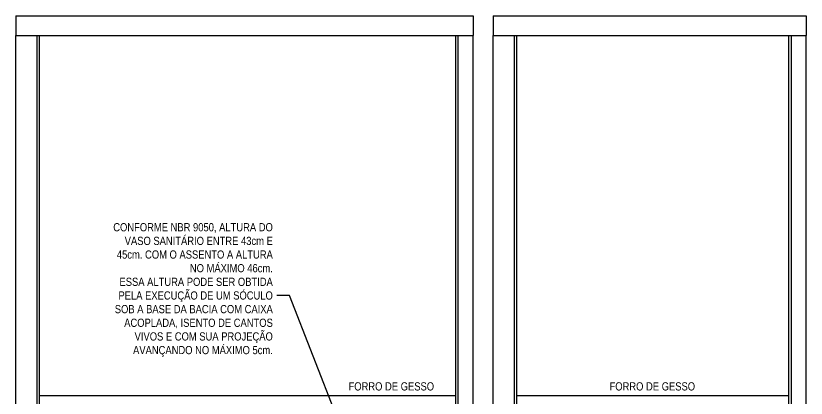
# Model space of a CAD drawing. Header units: metres. Extents: x 3 to 168, y -142 to 28.
# Drawn here: x 83.389 to 88.211, y -100.104 to -97.769 of the extents above; entities that cross this region are included whole.
import ezdxf
from ezdxf import colors
from ezdxf.entities.mleader import LeaderData, LeaderLine
from ezdxf.math import Vec2, Vec3

# ---------------------------------------------------------------- set-up
doc = ezdxf.new("R2010")
doc.units = ezdxf.units.M
for name, color, linetype in [('ARQ-ALV ACAB', 4, 'Continuous'), ('ARQ-ALV OSSO', 5, 'Continuous'), ('ARQ-AUX1', 1, 'Continuous'), ('ARQ-AUX2', 2, 'Continuous'), ('ARQ-SIM', 1, 'Continuous'), ('ARQ-TXT', 2, 'Continuous')]:
    doc.layers.add(name, color=color, linetype=linetype)
doc.styles.add('Adesa', font='ARIALN.TTF')

# ---------------------------------------------------------------- blocks, each defined once
blk = doc.blocks.new('_Open90')
at = {"color": 0, "linetype": 'ByBlock', "lineweight": -2}
for p, q in [((0, 0), (-1, 0)), ((-0.5, 0.5), (0, 0)), ((0, 0), (-0.5, -0.5))]:
    blk.add_line(p, q, dxfattribs=at)
blk = doc.blocks.new('AREAS MOLHADAS')
at = {"layer": 'ARQ-ALV ACAB'}
for p, q in [((83.534, -102.4486, 0), (83.534, -97.8886, 0)), ((86.074, -102.4486, 0), (86.074, -97.8886, 0)), ((86.4465, -102.4486, 0), (86.4465, -97.8886, 0)), ((88.1064, -102.4486, 0), (88.1064, -97.8886, 0))]:
    blk.add_line(p, q, dxfattribs=at)
at = {"layer": 'ARQ-ALV OSSO'}
for p, q in [((83.3891, -102.4486, 0), (83.3891, -97.8886, 0)), ((83.5191, -102.4486, 0), (83.5191, -97.8886, 0)), ((86.089, -102.4486, 0), (86.089, -97.8886, 0)), ((86.179, -102.4486, 0), (86.179, -97.8886, 0)), ((86.3016, -102.4486, 0), (86.3016, -97.8886, 0)), ((86.4316, -102.4486, 0), (86.4316, -97.8886, 0)), ((88.1214, -102.4486, 0), (88.1214, -97.8886, 0)), ((88.2114, -102.4486, 0), (88.2114, -97.8886, 0))]:
    blk.add_line(p, q, dxfattribs=at)
at = {"layer": 'ARQ-AUX1'}
for p, q in [((86.074, -100.0886, 0), (83.534, -100.0886, 0)), ((88.1064, -100.0886, 0), (86.4465, -100.0886, 0))]:
    blk.add_line(p, q, dxfattribs=at)
at = {"layer": 'ARQ-AUX2'}
for p, q in [((83.3891, -97.7686, 0), (86.179, -97.7686, 0)), ((86.3016, -97.7686, 0), (88.2114, -97.7686, 0)), ((83.3891, -97.8886, 0), (86.179, -97.8886, 0)), ((86.3016, -97.8886, 0), (88.2114, -97.8886, 0))]:
    blk.add_line(p, q, dxfattribs=at)
at = {"layer": 'ARQ-AUX2', "elevation": 0}
for points in [[(83.3891, -97.7686), (83.3891, -97.8886)], [(86.179, -97.7686), (86.179, -97.8886)], [(86.3016, -97.7686), (86.3016, -97.8886)], [(88.2114, -97.7686), (88.2114, -97.8886)]]:
    blk.add_lwpolyline(points, dxfattribs=at)
at = {"layer": 'ARQ-TXT', "style": 'Adesa'}
for p in [(85.4192, -100.0563, 108.9697), (87.0116, -100.0563, 108.9697)]:
    blk.add_text('FORRO DE GESSO', height=0.05, dxfattribs=at).set_placement(p)
at = {"layer": 'ARQ-SIM'}
ml = blk.add_multileader_mtext('Standard', dxfattribs=at)
ml.set_content('CONFORME NBR 9050, ALTURA DO VASO SANITÁRIO ENTRE 43cm E 45cm. COM O ASSENTO A ALTURA NO MÁXIMO 46cm.\\PESSA ALTURA PODE SER OBTIDA PELA EXECUÇÃO DE UM SÓCULO SOB A BASE DA BACIA COM CAIXA ACOPLADA, ISENTO DE CANTOS VIVOS E COM SUA PROJEÇÃO AVANÇANDO NO MÁXIMO 5cm.', color=2, style='Adesa')
ml.set_leader_properties(color=256)
ml.set_arrow_properties(name='OPEN90')
ml.build(insert=Vec2(0, 0))
ml.multileader.update_dxf_attribs({"text_left_attachment_type": 2, "text_right_attachment_type": 2, "dogleg_length": 0.2, "arrow_head_size": 0.075})
ctx = ml.context
ctx.base_point, ctx.char_height, ctx.arrow_head_size, ctx.landing_gap_size, ctx.plane_origin = Vec3(83.9637, -99.4755, 0.0001), 0.05, 0.075, 0.025, Vec3(86.0852, -99.8345, 0.0001)
ctx.left_attachment, ctx.right_attachment, ctx.text_align_type = 2, 2, 2
notes = []
notes.append((ctx, [(0, (1, 1, 0), (85.0598, -99.4755, 0.0001), (-1, 0), 0.0775, [(0, [(85.8568, -101.5214, 0.0001)], 0, [])])]))
ctx.mtext.insert, ctx.mtext.width, ctx.mtext.alignment, ctx.mtext.flow_direction = Vec3(84.9573, -99.0345, 0.0001), 1.043137, 3, 5
for ctx, leaders in notes:
    for number, flags, end, landing, length, lines in leaders:
        leader = LeaderData()
        leader.index, (leader.has_last_leader_line, leader.has_dogleg_vector, leader.attachment_direction) = number, flags
        leader.last_leader_point, leader.dogleg_vector, leader.dogleg_length = Vec3(end), Vec3(landing), length
        for number, points, colour, breaks in lines:
            line = LeaderLine()
            line.index, line.vertices, line.color, line.breaks = number, Vec3.list(points), colors.encode_raw_color(colour), breaks
            leader.lines.append(line)
        ctx.leaders.append(leader)

msp = doc.modelspace()

# ---------------------------------------------------------------- block references
msp.add_blockref('AREAS MOLHADAS', (0, 0))

doc.saveas('drawing.dxf')
